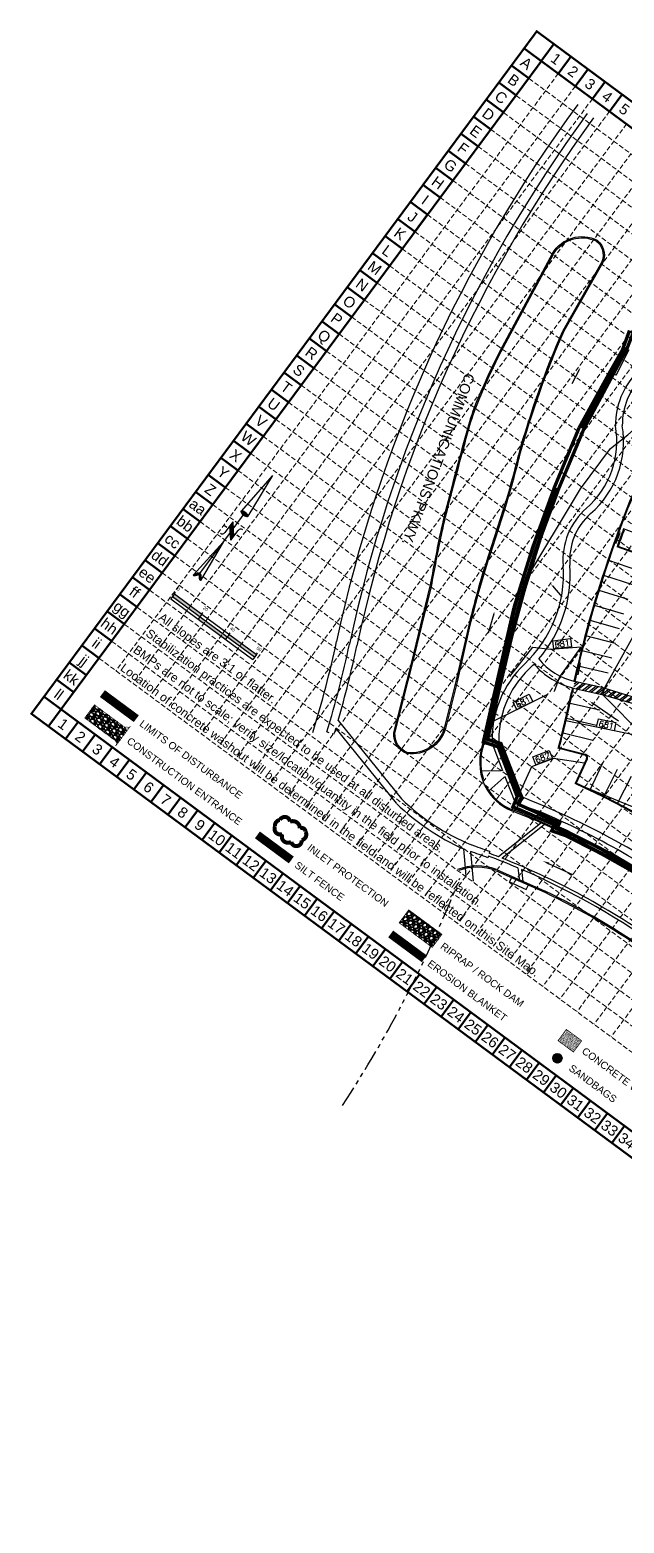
# Model space of a CAD drawing. Extents: x 4817 to 5759, y 4380 to 5259.
# Drawn here: x 4817 to 5166, y 4380 to 5259 of the extents above; entities that cross this region are included whole.
import ezdxf
from ezdxf.enums import TextEntityAlignment as Align

# ---------------------------------------------------------------- set-up
doc = ezdxf.new("R2010")
doc.units = 0
doc.header["$LTSCALE"] = 20
doc.header["$MEASUREMENT"] = 0
for name, pattern in [('ACAD_ISO02W100', [15, 12, -3]), ('DASHED', [0.75, 0.5, -0.25]), ('HIDDEN', [0.375, 0.25, -0.125]), ('HIDDENS', [0.17, 0.12, -0.05]), ('PHANTOM2', [1.25, 0.625, -0.125, 0.125, -0.125, 0.125, -0.125])]:
    doc.linetypes.add(name, pattern=pattern)
doc.layers.get('0').update_dxf_attribs({"linetype": 'CONTINUOUS'})
for name, color, linetype in [('A-CURB', 3, 'CONTINUOUS'), ('A-GUT', 7, 'CONTINUOUS'), ('A-SIDEWALK-ROW', 3, 'CONTINUOUS'), ('A-STRIP-HC', 7, 'CONTINUOUS'), ('A-STRIP-P', 7, 'HIDDEN'), ('BASE', 7, 'CONTINUOUS'), ('BASE-CTX4', 7, 'CONTINUOUS'), ('BASE-SWK', 8, 'CONTINUOUS'), ('BOUND_ADJ', 2, 'PHANTOM2'), ('EX_INLET', 7, 'CONTINUOUS'), ('EX_STM_SEW', 8, 'HIDDEN'), ('GRID', 254, 'HIDDEN'), ('LEGEND', 7, 'CONTINUOUS'), ('LIMITS OF DISTURBANCE', 1, 'HIDDEN'), ('NARROW', 7, 'CONTINUOUS'), ('P_CONTOUR_FOOT', 40, 'CONTINUOUS'), ('PCONTOUR', 40, 'CONTINUOUS'), ('SILT FENCE', 200, 'CONTINUOUS'), ('TEXT', 2, 'CONTINUOUS'), ('X-GUTTER', 8, 'HIDDENS')]:
    doc.layers.add(name, color=color, linetype=linetype)
doc.styles.add("L200'", font='ARIAL.TTF', dxfattribs={"height": 0.001969})
doc.styles.add('ROMAND', font='romand.shx', dxfattribs={"height": 2.25})
doc.styles.get("Standard").update_dxf_attribs({"font": 'ARIAL.TTF'})
pattern_1 = [(38.49833, (53.077, 4452.9596), (-1.8674756, 2.3478788), []), (38.49833, (54.482, 4452.7994), (-1.8674756, 2.3478788), [])]

# ---------------------------------------------------------------- blocks, each defined once
blk = doc.blocks.new('North Arrow')
at = {"layer": 'NARROW'}
for p, q in [((0, 0), (22.36, 2)), ((0, 0), (22.33, -2.02)), ((28.77, -2.09), (34.02, 2.32)), ((36.18, 2.33), (30.46, 2.33)), ((36.16, 2.32), (31.04, -2.09)), ((32.43, 3.06), (32.43, 4.63)), ((39.1, 0.01), (59.96, 2.11)), ((31.2, -0.05), (21.66, -0.05)), ((21.66, -0.05), (21.66, -0.05)), ((28.77, -2.09), (34.95, -2.09)), ((32.43, -4.26), (32.43, -2.8)), ((57.45, -0.05), (33.41, -0.05)), ((59.83, -2.14), (39.04, -0.01)), ((57.69, -0.03), (57.77, -0.01)), ((57.77, -0.05), (57.69, -0.03))]:
    blk.add_line(p, q, dxfattribs=at)
blk.add_lwpolyline([(22.36, -2.03), (22.59, -1.93, 0.091577), (22.87, -1.44, 0.048306), (23.03, -0.75), (23.07, -0.01), (23.01, 0.82, 0.048306), (22.87, 1.42, 0.091577), (22.59, 1.91), (22.36, 2.01), (22.14, 1.91, 0.091577), (21.86, 1.42, 0.048306), (21.72, 0.82), (21.66, -0.01), (21.72, -0.83, 0.048306), (21.86, -1.44, 0.091577), (22.14, -1.93)], format="xyb", close=True, dxfattribs=at)
for points in [[(57.46, -0.03), (57.44, 0.08, -0.066818), (57.67, 0.47, -0.03073), (58.01, 0.84), (58.52, 1.29), (59.07, 1.7, -0.03073), (59.5, 1.95, -0.066818), (59.93, 2.1), (60.04, 2.06)], [(60.04, 2.06), (60.05, 1.95, -0.066818), (59.82, 1.56, -0.03073), (59.43, 1.14), (58.97, 0.74), (58.42, 0.33, -0.03073), (57.99, 0.08, -0.036692), (57.76, -0.02)], [(57.46, -0.04), (57.44, -0.15, 0.066818), (57.67, -0.54, 0.03073), (58.01, -0.9), (58.52, -1.36), (59.07, -1.77, 0.03073), (59.5, -2.02, 0.066818), (59.93, -2.17), (60.04, -2.13)], [(60.04, -2.13), (60.05, -2.01, 0.066818), (59.82, -1.63, 0.03073), (59.43, -1.2), (58.97, -0.8), (58.42, -0.4, 0.03073), (57.99, -0.15, 0.036692), (57.76, -0.05)]]:
    blk.add_lwpolyline(points, format="xyb", dxfattribs=at)
for centre, start, end in [((30.46, 3.86), 178.8769, 270), ((34.95, -3.62), 358.8769, 90)]:
    blk.add_arc(centre, 1.53, start, end, dxfattribs=at)
for points in [[(23.03, -0.76), (21.67, -0.05), (23.07, -0.05), (21.72, 0.82)], [(23.07, -0.05), (21.72, 0.82), (23.02, 0.75), (21.85, 1.42)], [(23.02, 0.75), (21.85, 1.42), (22.87, 1.44), (22.14, 1.91)], [(22.87, 1.44), (22.14, 1.91), (22.59, 1.91), (22.36, 2)], [(31.05, -2.09), (36.15, 2.36), (28.75, -2.06), (34.01, 2.36)], [(57.44, 0.08), (57.7, -0.01), (57.5, 0.21), (57.77, -0.01)], [(57.45, -0.04), (57.69, -0.02), (57.44, 0.08), (57.7, -0.01)], [(57.5, 0.21), (57.77, -0.01), (57.6, 0.39), (57.94, 0.06)], [(57.6, 0.39), (57.94, 0.06), (57.68, 0.5), (58.07, 0.13)], [(57.68, 0.5), (58.07, 0.13), (57.84, 0.66), (58.29, 0.26)], [(57.84, 0.66), (58.29, 0.26), (58.03, 0.86), (58.52, 0.41)], [(58.03, 0.86), (58.52, 0.41), (58.26, 1.07), (58.73, 0.57)], [(58.26, 1.07), (58.73, 0.57), (58.52, 1.3), (59.05, 0.81)], [(58.52, 1.3), (59.05, 0.81), (58.7, 1.42), (59.26, 0.99)], [(59.26, 1), (58.69, 1.42), (59.45, 1.15), (59, 1.65)], [(59.45, 1.15), (59, 1.65), (59.62, 1.34), (59.28, 1.82)], [(59.62, 1.34), (59.28, 1.82), (59.81, 1.55), (59.49, 1.95)], [(59.81, 1.55), (59.49, 1.95), (59.93, 1.73), (59.69, 2.04)], [(59.93, 1.73), (59.69, 2.04), (60.05, 1.94), (59.93, 2.1)], [(60.05, 1.94), (59.93, 2.1), (60.04, 2.06)], [(22.87, -1.44), (21.72, -0.87), (23.03, -0.76), (21.67, -0.05)], [(22.58, -1.93), (21.86, -1.45), (22.87, -1.44), (21.72, -0.87)], [(22.36, -2.01), (22.14, -1.93), (22.58, -1.93), (21.86, -1.45)], [(57.44, -0.14), (57.69, -0.02), (57.45, -0.04), (57.69, -0.02)], [(57.46, -0.19), (57.7, -0.03), (57.44, -0.14), (57.69, -0.02)], [(57.53, -0.33), (57.76, -0.05), (57.46, -0.19), (57.7, -0.03)], [(57.63, -0.48), (57.9, -0.1), (57.53, -0.33), (57.76, -0.05)], [(57.78, -0.66), (58.09, -0.2), (57.63, -0.48), (57.9, -0.1)], [(57.97, -0.87), (58.34, -0.35), (57.78, -0.66), (58.09, -0.2)], [(58.24, -1.11), (58.61, -0.54), (57.97, -0.87), (58.34, -0.35)], [(58.61, -1.43), (58.93, -0.77), (58.24, -1.11), (58.61, -0.54)], [(58.91, -1.64), (59.2, -1), (58.61, -1.43), (58.93, -0.77)], [(59.12, -1.79), (59.57, -1.36), (58.92, -1.65), (59.2, -1.01)], [(59.35, -1.93), (59.81, -1.62), (59.12, -1.79), (59.57, -1.36)], [(59.54, -1.32), (59.41, -1.18), (59.21, -1.01)], [(59.58, -2.05), (59.93, -1.79), (59.35, -1.93), (59.81, -1.62)], [(59.78, -2.13), (60.05, -2.01), (59.58, -2.05), (59.93, -1.79)], [(59.92, -2.17), (60.04, -2.13), (59.78, -2.13), (60.05, -2.01)]]:
    blk.add_solid(points, dxfattribs=at)

msp = doc.modelspace()

# ---------------------------------------------------------------- hatches: boundary and pattern name
h = msp.add_hatch(color=7)
h.paths.add_polyline_path([(4916.68, 4913.83), (4917.75, 4915.28), (4901.68, 4927.17), (4900.61, 4925.73)])
h.paths.add_polyline_path([(4916.68, 4913.83), (4915.61, 4912.38), (4931.69, 4900.48), (4932.76, 4901.93)])
h.paths.add_polyline_path([(4933.83, 4903.38), (4932.76, 4901.93), (4948.83, 4890.04), (4949.91, 4891.48)])
at = {"layer": 'A-STRIP-HC', "linetype": 'Continuous'}
h = msp.add_hatch(dxfattribs=at)
h.set_pattern_fill('ANSI32', color=256, scale=8, angle=-6.50167, style=0)
h.set_pattern_definition(pattern_1)
h.paths.add_polyline_path([(5137.3, 4875.65, 0.001503), (5136.42, 4871.64), (5154.01, 4867.83, -0.001503), (5154.87, 4871.74)])
at = {"layer": 'A-STRIP-HC'}
h = msp.add_hatch(dxfattribs=at)
h.set_pattern_fill('ANSI32', color=256, scale=8, angle=-6.50167, style=0)
h.set_pattern_definition(pattern_1)
h.paths.add_polyline_path([(5154.87, 4871.74), (5177.88, 4864.62), (5177.12, 4861.08), (5154.01, 4867.83)])
at = {"layer": 'BASE'}
h = msp.add_hatch(dxfattribs=at)
h.set_pattern_fill('AR-SAND', color=30, scale=0.32968, angle=-36.50167, style=0)
h.set_pattern_definition([(0.99833, (5336.9454, 4478.24467), (0.3611734, 0.5229807), [0, -0.5011135, 0, -0.5604559, 0, -0.5357299]), (330.99833, (5336.9454, 4478.2447), (1.022456, 0.4008275), [0, -0.2703376, 0, -0.45166155, 0, -0.173082]), (290.99833, (5336.61943, 4478.4859), (0.8263879, -0.6092111), [0, -0.16484, 0, -0.5934239, 0, -0.7747479]), (280.99833, (5336.6194, 4478.4859), (0.968773, -0.3569354), [0, -0.08242, 0, -0.3890224, 0, -0.44506795])])
h.paths.add_polyline_path([(5136.47, 4657.35), (5141.38, 4663.98), (5132.3, 4670.69), (5127.4, 4664.07)])
at = {"layer": 'GRID', "linetype": 'Continuous'}
h = msp.add_hatch(dxfattribs=at)
h.set_pattern_fill('ANSI31', color=3, style=0)
h.set_pattern_definition([(8.4983333, (0, 0), (-0.0184725802, 0.1236275203), [])])
edge = h.paths.add_edge_path()
edge.add_arc((5127.07, 4653.72), 2.7, 0, 360)
at = {"layer": 'LEGEND'}
h = msp.add_hatch(dxfattribs=at)
h.set_pattern_fill('GRAVEL', color=4, scale=3.850724, angle=-80.43592, style=0)
h.set_pattern_definition([(147.576878, (-863.3114, 6183.4022), (-39.293205164, 24.619396119), [0.518061, -51.2881292]), (104.5337782, (-863.74871, 6183.67996), (11.4747659884, -44.926613055), [0.889009, -88.0118544]), (52.074478, (-863.9718, 6184.54052), (-35.371243562, -45.009771296), [0.6268516, -62.058388]), (186.837778, (-865.17063, 6185.86148), (76.583803972, 8.9988117764), [0.8095685, -80.1472632]), (212.397778, (-865.97444, 6185.7651), (42.367384189, 26.6636347544), [0.793846, -78.5908584]), (276.837778, (-866.64473, 6185.33976), (-8.9988117764, 76.583803972), [0.8095685, -80.1472632]), (317.2582782, (-866.54834, 6184.53595), (-46.2893689312, 42.965639275), [1.070613, -105.9905911]), (351.8193782, (-865.76206, 6183.80933), (88.0169975545, -12.5048488075), [1.0107688, -100.0661447]), (40.993678, (-864.76158, 6183.6655), (44.245180802, 38.6950282), [0.8123102, -80.418797]), (94.800478, (-864.14846, 6184.19836), (3.240630689, -42.409001073), [0.9273775, -45.441479]), (141.9614782, (-864.22607, 6185.12248), (-49.446775743, 38.5286381076), [1.1993002, -118.730811]), (58.378178, (-864.5752, 6182.09586), (18.30459072, 30.41921044), [0.4093358, -40.5244166]), (91.033278, (-864.36058, 6182.44442), (0.722966194, -50.643201838), [0.7787588, -77.097309]), (144.56408, (-864.3746, 6183.223), (-3.7972015, -0.6398), [0.5445732, -4.9011704]), (122.762678, (-863.96375, 6183.56563), (10.793404602, -17.706399846), [0.2932634, -29.032975]), (211.365478, (-864.12245, 6183.81224), (10.75180209, 5.716599625), [0.4147345, -20.3220485]), (310.527878, (-864.4766, 6183.5964), (9.51380823, -10.11199206), [0.6736033, -21.7797824]), (81.129178, (-864.0389, 6183.0844), (-2.51759426, -8.23420102), [0.487082, -11.6899773]), (295.953578, (-864.49353, 6186.01462), (17.789572931, -36.052616282), [0.6823483, -67.5526508]), (349.910278, (-864.1949, 6185.40108), (-44.328407477, 8.15098349), [0.5724525, -56.6726733]), (212.762678, (-863.2794, 6183.21234), (17.706399846, 10.793404602), [0.586523, -28.7397154]), (263.174578, (-863.77264, 6182.89493), (4.993573373, 39.8914059764), [0.6823483, -67.5526508]), (259.008078, (-866.8478, 6185.61794), (4.395384988, 20.265605508), [0.6580117, -32.2425879]), (214.339178, (-866.97326, 6184.972), (38.570221864, 26.02377213), [0.551339, -54.5826352]), (346.365478, (-867.0702, 6182.53456), (20.26560089, -4.395406575), [0.586523, -28.7397154]), (296.918078, (-866.50023, 6182.3963), (-23.506179412, 46.804415451), [0.6455007, -63.9043942]), (349.008078, (-867.38372, 6184.3952), (-20.265605508, 4.395384988), [0.3290058, -32.5715937]), (20.873978, (-867.1086, 6182.7624), (14.54900565, 6.35639112), [0.1963484, -19.4385654]), (85.527878, (-866.92515, 6182.8324), (-1.87779304, -12.0314015), [0.793846, -15.0830926]), (105.573078, (-866.86325, 6183.62379), (10.195195899, -37.332202435), [0.7356808, -72.8322934]), (223.254178, (-864.8183, 6183.5388), (6.95459819, 5.07680474), [0.555359, -13.328622]), (272.7212782, (-865.2228, 6183.15824), (3.2821659007, -65.8320071102), [0.9695891, -95.98916]), (340.509478, (-865.17677, 6182.18975), (-29.139602773, 10.71020211), [0.396455, -39.2491724]), (9.56408, (-864.803, 6182.0575), (3.1574004, 4.437), [0.2310434, -3.6196804]), (39.820478, (-866.76213, 6183.71893), (-24.021215195, -19.667382128), [0.534958, -52.9610068]), (327.576878, (-866.35125, 6184.0615), (39.293205164, -24.619396119), [1.036122, -50.7700682]), (279.56408, (-865.4766, 6183.506), (4.437, -3.1574004), [1.0011882, -2.8495356]), (244.868878, (-865.3103, 6182.5187), (20.18243994, 42.45058535), [0.6088533, -60.2764347]), (173.618678, (-865.56887, 6181.9675), (-15.82860136, 1.23800043), [0.560673, -27.4730198]), (127.2100782, (-866.12607, 6182.0298), (-50.128226294, 65.7487860564), [0.9128718, -90.374462]), (94.9901782, (-866.67812, 6182.75683), (-4.520217704, 50.0034022466), [0.9657577, -95.6099062])])
edge = h.paths.add_edge_path()
edge.add_line((4867.11, 4837.63), (4875.7, 4849.24))
edge.add_arc((4873.76, 4850.67), 2.41, -126.46261, -36.50167, ccw=False)
edge.add_line((4872.33, 4848.73), (4854.6, 4861.85))
edge.add_line((4854.6, 4861.85), (4848.87, 4854.11))
edge.add_line((4848.87, 4854.11), (4866.6, 4841))
edge.add_arc((4865.17, 4839.06), 2.41, -36.50167, 53.53739, ccw=False)
at = {"layer": 'LEGEND', "linetype": 'ACAD_ISO02W100'}
h = msp.add_hatch(dxfattribs=at)
h.set_pattern_fill('GRAVEL', color=240, scale=3.809025, angle=-36.50167, style=0)
h.set_pattern_definition([(191.51113, (4701.65946, 4740.06626), (-44.88681278, -9.4303414), [0.51245, -50.73274]), (148.468033, (4701.15731, 4739.964), (39.007907105, -24.12759121), [0.879382, -87.05879]), (96.00873, (4700.40777, 4740.42389), (5.69477839, -56.33813952), [0.620064, -61.38637]), (230.772033, (4698.6472, 4740.54208), (48.37751208, 58.97112541), [0.800802, -79.279363]), (256.332033, (4698.14077, 4739.92175), (11.88014387, 48.07107077), [0.78525, -77.739812]), (320.772033, (4697.95522, 4739.15874), (-58.97112541, 48.37751208), [0.800802, -79.279363]), (1.192533, (4698.57555, 4738.6523), (-62.46182469, -1.163212574), [1.05902, -104.842838]), (35.753633, (4699.63434, 4738.67435), (71.28018571, 51.50006591), [0.999823, -98.982546]), (84.927933, (4700.44573, 4739.25854), (4.96039489, 57.93025953), [0.803514, -79.547956]), (138.73473, (4700.51677, 4740.0589), (31.41453283, -27.98544444), [0.917335, -44.9494]), (185.895733, (4699.82724, 4740.66394), (-61.665767466, -6.4908466), [1.186313, -117.445096]), (102.31243, (4701.65577, 4738.26834), (-7.8382263, 34.2315558), [0.404903, -40.085585]), (134.967533, (4701.56943, 4738.66393), (35.27239358, -35.57890139), [0.770326, -76.262436]), (188.4983, (4701.025, 4739.209), (-2.265785, -3.061846), [0.538676, -4.848097]), (166.69693, (4701.0826, 4739.73497), (19.8407949, -5.20522505), [0.290088, -28.718582]), (255.29973, (4700.8003, 4739.8017), (3.7355077, 11.4513195), [0.410243, -20.101985]), (354.46213, (4700.6962, 4739.4049), (13.7171023, -0.6736498), [0.66631, -21.543933]), (125.06343, (4701.3594, 4739.3406), (3.857911, -7.593409), [0.481807, -11.56339]), (339.88783, (4699.02443, 4741.11587), (37.41579172, -13.47233171), [0.67496, -66.821135]), (33.84453, (4699.65823, 4740.88378), (-37.17099342, -24.61717626), [0.566253, -56.058975]), (256.69693, (4701.81255, 4739.95297), (5.20522505, 19.8407949), [0.58017, -28.428498]), (307.10883, (4701.67905, 4739.38836), (-23.82112116, 31.84335689), [0.67496, -66.821135]), (302.94233, (4697.61964, 4739.21753), (-10.7776717, 17.4526015), [0.650886, -31.89344]), (258.27343, (4697.9736, 4738.6713), (9.61443006, 45.00920712), [0.54537, -53.99157]), (30.29973, (4699.5774, 4736.86846), (17.45261305, 10.77765316), [0.58017, -28.428498]), (340.85233, (4700.0783, 4737.16118), (-48.86711407, 17.20783264), [0.63851, -63.212385]), (32.94233, (4698.0771, 4737.9787), (-17.4526015, -10.7776717), [0.325443, -32.21888]), (64.80823, (4699.3937, 4737.0044), (6.0012997, 14.5131608), [0.194222, -19.22807]), (129.46213, (4699.4763, 4737.1802), (6.919757, -9.859192), [0.78525, -14.91976]), (149.507333, (4698.97726, 4737.78641), (32.88423133, -19.59599587), [0.727714, -72.043606]), (267.18843, (4700.4923, 4739.1293), (1.4697178, 8.3894755), [0.549345, -13.18429]), (316.655533, (4700.46533, 4738.58065), (47.519776576, -44.64203983), [0.95909, -94.94971]), (24.44373, (4701.1628, 4737.92235), (-28.10786836, -12.3697802), [0.392162, -38.82415]), (53.4983, (4701.52, 4738.0846), (-0.79606, 5.32763), [0.22854, -3.580484]), (83.75473, (4698.984, 4737.92358), (-3.61312886, -30.49604646), [0.529165, -52.3875]), (11.51113, (4699.04156, 4738.4496), (44.88681278, 9.4303414), [1.024902, -50.220288]), (323.4983, (4700.046, 4738.654), (5.32763, 0.79606), [0.990347, -2.81868]), (288.80313, (4700.84193, 4738.06503), (-14.7579251, 44.09076747), [0.60226, -59.623712]), (217.55293, (4701.03605, 4737.4949), (-12.12498065, -9.9815966), [0.5546, -27.17552]), (171.144333, (4700.59637, 4737.15689), (-80.8328984, 12.43141188), [0.902987, -89.395813]), (138.924433, (4699.70414, 4737.2959), (-37.53821418, 32.51702143), [0.9553, -94.574564])])
h.paths.add_polyline_path([(5033.95, 4733.48), (5053.41, 4719.03), (5059.07, 4726.68), (5039.56, 4741.07)])

# ---------------------------------------------------------------- linework, layer by layer
at = {"color": 7}
for p, q in [((4901.68, 4927.17), (4899.53, 4924.28)), ((4900.61, 4925.73), (4948.83, 4890.04)), ((4901.68, 4927.17), (4902.39, 4928.14)), ((4901.68, 4927.17), (4917.75, 4915.28)), ((4899.53, 4924.28), (4915.61, 4912.38)), ((4917.75, 4915.28), (4915.61, 4912.38)), ((4915.61, 4912.38), (4947.76, 4888.59)), ((4917.75, 4915.28), (4918.47, 4916.24)), ((4917.75, 4915.28), (4949.91, 4891.48)), ((4933.83, 4903.38), (4931.69, 4900.48)), ((4933.83, 4903.38), (4934.54, 4904.35)), ((4949.91, 4891.48), (4947.76, 4888.59)), ((4949.91, 4891.48), (4950.62, 4892.45))]:
    msp.add_line(p, q, dxfattribs=at)
at = {"layer": 'A-CURB', "color": 7}
for p, q in [((5175.53, 4950.67), (5162.8, 4955.19)), ((5143.17, 4832.19), (5127.57, 4836.24)), ((5144.16, 4830.11), (5137.48, 4815.44))]:
    msp.add_line(p, q, dxfattribs=at)
for centre, radius, start, end in [((5804.09, 4727.12), 683.64, 148.62153, 160.34812), ((5804.09, 4727.12), 680.64, 159.55937, 160.42275), ((5804.09, 4727.12), 683.64, 160.34812, 167.44123), ((4379.53, 5030.91), 772.96, 345.41284, 347.96153), ((5804.09, 4727.12), 683.64, 167.77665, 167.96251), ((5142.8, 4830.74), 1.5, 335.51709, 75.4499), ((4931.97, 4362.93), 497, 53.80057, 65.57473)]:
    msp.add_arc(centre, radius, start, end, dxfattribs=at)
at = {"layer": 'A-GUT'}
for p, q in [((5179.13, 4960.57), (5166.02, 4965.47)), ((5175.36, 4950.2), (5162.16, 4954.88)), ((5143.3, 4832.67), (5128.18, 4836.6)), ((5144.62, 4829.91), (5138.14, 4815.69))]:
    msp.add_line(p, q, dxfattribs=at)
for centre, radius, start, end in [((5804.09, 4727.12), 683.14, 148.66344, 160.34812), ((5804.09, 4727.12), 681.14, 159.51728, 160.46484), ((5804.09, 4727.12), 683.14, 160.34812, 167.44231), ((4379.53, 5030.91), 773.46, 345.4499, 347.96153), ((5804.09, 4727.12), 683.14, 167.78687, 167.96251), ((5142.8, 4830.74), 2, 335.51709, 75.4499), ((4931.97, 4362.93), 497.5, 53.80057, 65.51709)]:
    msp.add_arc(centre, radius, start, end, dxfattribs=at)
at = {"layer": 'A-SIDEWALK-ROW', "color": 7}
msp.add_line((5103.24, 4803.66), (5116.08, 4799.17), dxfattribs=at)
for centre, radius, start, end in [((5206.45, 5026.46), 45.22, 136.07748, 180.27402), ((5206.45, 5026.46), 41.22, 136.22868, 180.27402), ((5109.72, 5017.01), 52.28, 310.95025, 10.19733), ((5109.72, 5017.01), 56.28, 310.95025, 9.46523), ((5170.65, 4947.24), 40.35, 130.85341, 184.91511), ((5170.65, 4947.24), 36.35, 131.40035, 184.91511), ((5058.39, 4938.75), 72.23, 312.93824, 4.04335), ((5058.39, 4938.75), 76.23, 319.1347, 4.04335), ((5150.31, 4841.3), 61.73, 133.78376, 182.06413), ((5150.31, 4841.3), 57.73, 133.78376, 182.95489), ((5058.39, 4938.75), 76.23, 312.93824, 316.10301), ((5146.76, 4914.57), 44.05, 220.60768, 256.47389), ((5146.76, 4914.57), 40.05, 219.90339, 256.29928), ((4931.96, 4362.93), 477.5, 53.80194, 68.78443), ((4931.96, 4362.93), 473.5, 53.80194, 67.1171)]:
    msp.add_arc(centre, radius, start, end, dxfattribs=at)
at = {"layer": 'A-STRIP-HC'}
for p, q in [((5154.01, 4867.83), (5177.11, 4861.08)), ((5154.87, 4871.74), (5177.89, 4864.66))]:
    msp.add_line(p, q, dxfattribs=at)
at = {"layer": 'A-STRIP-P', "linetype": 'Continuous'}
for p, q in [((5174.29, 4941.03), (5157.25, 4946.82)), ((5171.45, 4932.49), (5154.33, 4938.05)), ((5168.73, 4923.91), (5151.54, 4929.24)), ((5166.13, 4915.3), (5148.86, 4920.39)), ((5163.64, 4906.65), (5146.31, 4911.51)), ((5161.27, 4897.97), (5143.87, 4902.59)), ((5159.02, 4889.25), (5141.56, 4893.64)), ((5156.88, 4880.51), (5139.37, 4884.66)), ((5154.87, 4871.74), (5137.3, 4875.65)), ((5136.42, 4871.64), (5154.01, 4867.83)), ((5134.5, 4862.84), (5152.07, 4858.93)), ((5132.5, 4854.07), (5150.02, 4849.95)), ((5130.39, 4845.32), (5147.86, 4841)), ((5146.3, 4811.89), (5154.05, 4828.13)), ((5154.39, 4807.94), (5162.43, 4824.04)), ((5162.4, 4803.84), (5170.74, 4819.79))]:
    msp.add_line(p, q, dxfattribs=at)
at = {"layer": 'BASE', "const_width": 1.25}
for points in [[(4817.48, 4856.63), (5460.55, 4380.75), (5757.97, 4782.67), (5114.9, 5258.55)], [(4834.94, 4859.25), (5457.95, 4398.19), (5740.51, 4780.05), (5117.63, 5241)]]:
    msp.add_lwpolyline(points, close=True, dxfattribs=at)
for points in [[(5117.51, 5241.06), (5124.95, 5251.11)], [(5117.51, 5241.06), (5107.47, 5248.5)], [(5127.56, 5233.63), (5135, 5243.68)], [(5110.08, 5231.02), (5100.03, 5238.45)], [(5137.61, 5226.19), (5145.05, 5236.24)], [(5102.64, 5220.97), (5092.59, 5228.4)], [(5147.66, 5218.76), (5155.09, 5228.81)], [(5095.21, 5210.92), (5085.16, 5218.36)], [(5157.71, 5211.32), (5165.14, 5221.37)], [(5087.77, 5200.87), (5077.72, 5208.31)], [(5080.34, 5190.82), (5070.29, 5198.26)], [(5072.9, 5180.78), (5062.85, 5188.21)], [(5065.46, 5170.73), (5055.42, 5178.16)], [(5058.03, 5160.68), (5047.98, 5168.12)], [(5050.59, 5150.63), (5040.55, 5158.07)], [(5043.16, 5140.58), (5033.11, 5148.02)], [(5043.16, 5140.58), (5050.59, 5150.63)], [(5035.72, 5130.54), (5025.67, 5137.97)], [(5028.29, 5120.49), (5018.24, 5127.92)], [(5020.85, 5110.44), (5010.8, 5117.88)], [(5013.42, 5100.39), (5003.37, 5107.83)], [(5005.98, 5090.34), (4995.93, 5097.78)], [(4998.54, 5080.3), (4988.5, 5087.73)], [(4991.11, 5070.25), (4981.06, 5077.68)], [(4983.67, 5060.2), (4973.63, 5067.64)], [(4976.24, 5050.15), (4966.19, 5057.59)], [(4968.8, 5040.1), (4958.75, 5047.54)], [(4961.37, 5030.06), (4951.32, 5037.49)], [(4953.93, 5020.01), (4943.88, 5027.44)], [(4946.5, 5009.96), (4936.45, 5017.4)], [(4939.06, 4999.91), (4929.01, 5007.35)], [(4931.62, 4989.86), (4921.58, 4997.3)], [(4924.19, 4979.82), (4914.14, 4987.25)], [(4916.75, 4969.77), (4906.71, 4977.2)], [(4909.32, 4959.72), (4899.27, 4967.16)], [(4901.88, 4949.67), (4891.83, 4957.11)], [(4894.45, 4939.62), (4884.4, 4947.06)], [(4887.01, 4929.58), (4876.96, 4937.01)], [(4879.58, 4919.53), (4869.53, 4926.96)], [(4872.14, 4909.48), (4862.09, 4916.92)], [(4864.7, 4899.43), (4854.66, 4906.87)], [(4857.27, 4889.38), (4847.22, 4896.82)], [(4849.83, 4879.34), (4839.79, 4886.77)], [(4842.4, 4869.29), (4832.35, 4876.72)], [(4834.96, 4859.24), (4824.91, 4866.68)], [(4827.53, 4849.19), (4834.96, 4859.24)], [(4837.57, 4841.76), (4845.01, 4851.8)], [(4847.62, 4834.32), (4855.06, 4844.37)], [(4857.67, 4826.89), (4865.11, 4836.93)], [(4867.72, 4819.45), (4875.15, 4829.5)], [(4877.77, 4812.01), (4885.2, 4822.06)], [(4887.81, 4804.58), (4895.25, 4814.63)], [(4897.86, 4797.14), (4905.3, 4807.19)], [(4907.91, 4789.71), (4915.35, 4799.76)], [(4917.96, 4782.27), (4925.39, 4792.32)], [(4928.01, 4774.84), (4935.44, 4784.88)], [(4938.05, 4767.4), (4945.49, 4777.45)], [(4948.1, 4759.97), (4955.54, 4770.01)], [(4958.15, 4752.53), (4965.59, 4762.58)], [(4968.2, 4745.09), (4975.63, 4755.14)], [(4978.25, 4737.66), (4985.68, 4747.71)], [(4988.29, 4730.22), (4995.73, 4740.27)], [(4998.34, 4722.79), (5005.78, 4732.84)], [(5008.39, 4715.35), (5015.83, 4725.4)], [(5018.44, 4707.92), (5025.87, 4717.96)], [(5028.49, 4700.48), (5035.92, 4710.53)], [(5038.53, 4693.04), (5045.97, 4703.09)], [(5048.58, 4685.61), (5056.02, 4695.66)], [(5058.63, 4678.17), (5066.07, 4688.22)], [(5068.68, 4670.74), (5076.11, 4680.79)], [(5078.73, 4663.3), (5086.16, 4673.35)], [(5088.77, 4655.87), (5096.21, 4665.92)], [(5098.82, 4648.43), (5106.26, 4658.48)], [(5108.87, 4641), (5116.31, 4651.04)], [(5118.92, 4633.56), (5126.35, 4643.61)], [(5128.97, 4626.12), (5136.4, 4636.17)], [(5139.01, 4618.69), (5146.45, 4628.74)], [(5149.06, 4611.25), (5156.5, 4621.3)], [(5159.11, 4603.82), (5166.55, 4613.87)]]:
    msp.add_lwpolyline(points, dxfattribs=at)
at = {"layer": 'BASE', "color": 30, "const_width": 0.412}
msp.add_lwpolyline([(5127.4, 4664.07), (5136.47, 4657.35), (5141.38, 4663.98), (5132.3, 4670.69)], close=True, dxfattribs=at)
at = {"layer": 'BASE-SWK'}
for p, q in [((5089.61, 4839.5), (5088.62, 4839.08)), ((5093.05, 4838.17), (5089.61, 4839.5)), ((5103.24, 4803.66), (5102.54, 4803.6)), ((5103.24, 4803.66), (5105.06, 4807.29))]:
    msp.add_line(p, q, dxfattribs=at)
at = {"layer": 'BASE-SWK', "color": 7}
for p, q in [((5088.62, 4839.08), (5094.8, 4823.19)), ((5105.06, 4807.29), (5093.05, 4838.17)), ((5093.96, 4822.94), (5082.64, 4822.81)), ((5094.8, 4823.19), (5093.96, 4822.94)), ((5095.51, 4819.08), (5086.73, 4811.14)), ((5096.29, 4819.47), (5095.51, 4819.08)), ((5102.54, 4803.6), (5096.29, 4819.47))]:
    msp.add_line(p, q, dxfattribs=at)
at = {"layer": 'BOUND_ADJ', "color": 7, "linetype": 'Continuous'}
for centre, radius, start, end in [((5804.09, 4727.12), 825.14, 143.70954, 167.96251), ((4379.53, 5030.91), 631.46, 342.93317, 347.96153)]:
    msp.add_arc(centre, radius, start, end, dxfattribs=at)
at = {"layer": 'BOUND_ADJ'}
msp.add_arc((4379.53, 5030.91), 741.46, 326.88498, 338.54687, dxfattribs=at)
at = {"layer": 'EX_INLET'}
for q in [(5169.36, 5071.06), (5159.05, 5057.43)]:
    msp.add_line((5161.61, 5056.06), q, dxfattribs=at)
at = {"layer": 'EX_INLET', "color": 5}
for p, q in [((5114, 4794.59), (5115.31, 4797.16)), ((5126.93, 4791.86), (5115.31, 4797.16)), ((5125.7, 4789.21), (5126.93, 4791.86))]:
    msp.add_line(p, q, dxfattribs=at)
msp.add_lwpolyline([(5099.98, 4760.23), (5098.89, 4757.54), (5108.75, 4753.12), (5109.97, 4755.8), (5099.98, 4760.23)], dxfattribs=at)
at = {"layer": 'EX_STM_SEW', "color": 5, "linetype": 'Continuous'}
for p, q in [((4996.68, 4847.93), (5032.12, 4804.03)), ((4998.05, 4852.6), (5035.23, 4806.54)), ((4991.4, 4845.99), (4992.6, 4845.63)), ((4994.51, 4845.05), (4995.71, 4844.69)), ((5118.06, 4792.81), (5092.42, 4772.36)), ((5119.31, 4791.25), (5094.57, 4771.51)), ((5071.7, 4777.02), (5073.1, 4761.18)), ((5075.84, 4775.56), (5077.4, 4757.93)), ((5086.42, 4772.79), (5086.11, 4771.84)), ((5087.28, 4775.4), (5086.97, 4774.45)), ((5103.79, 4765.93), (5104.76, 4758.06)), ((5105.93, 4764.89), (5106.8, 4757.88))]:
    msp.add_line(p, q, dxfattribs=at)
for centre, radius, start, end in [((5804.09, 4727.12), 817.39, 143.78181, 167.96251), ((5804.09, 4727.12), 812.89, 143.76785, 167.96251), ((4379.53, 5030.91), 639.21, 343.18459, 347.96153), ((4379.53, 5030.91), 643.71, 343.91869, 347.96153), ((4379.53, 5030.91), 643.71, 343.18459, 343.48518), ((5127.67, 4901.69), 136.66, 225.82519, 245.82012), ((5127.67, 4901.69), 132.66, 225.82519, 247.27111), ((4931.97, 4362.92), 440.75, 69.36761, 70.86871), ((4931.97, 4362.92), 437, 69.34545, 70.778), ((4931.97, 4362.92), 438, 66.90114, 69.35139), ((4931.97, 4362.92), 439.75, 68.60037, 69.36174), ((4931.97, 4362.92), 439.75, 53.80331, 68.29988), ((4931.97, 4362.92), 438, 53.80331, 66.5981)]:
    msp.add_arc(centre, radius, start, end, dxfattribs=at)
at = {"layer": 'GRID', "color": 252, "linetype": 'HIDDEN', "lineweight": 0, "ltscale": 0.55}
for p, q in [((5127.6, 5233.75), (4867.25, 4881.93)), ((5137.65, 5226.31), (4877.3, 4874.49)), ((5110.42, 5230.71), (5733.4, 4769.7)), ((5147.69, 5218.88), (4887.35, 4867.06)), ((5102.99, 5220.66), (5725.96, 4759.66)), ((5157.74, 5211.44), (4897.39, 4859.62)), ((5095.55, 5210.61), (5718.53, 4749.61)), ((5167.79, 5204.01), (4907.44, 4852.19)), ((5087.77, 5200.87), (5710.75, 4739.87)), ((5177.84, 5196.57), (4917.49, 4844.75)), ((5080.34, 5190.82), (5703.31, 4729.82)), ((5187.89, 5189.14), (4927.54, 4837.32)), ((5197.93, 5181.7), (4937.59, 4829.88)), ((5072.9, 5180.78), (5695.88, 4719.77)), ((5207.98, 5174.26), (4947.63, 4822.44)), ((5218.03, 5166.83), (4957.68, 4815.01)), ((5065.46, 5170.73), (5688.44, 4709.72)), ((5228.08, 5159.39), (4967.73, 4807.57)), ((5058.03, 5160.68), (5681.01, 4699.67)), ((5238.13, 5151.96), (4977.78, 4800.14)), ((5050.59, 5150.63), (5673.57, 4689.63)), ((5248.14, 5144.4), (4987.86, 4792.68)), ((5258.19, 5136.97), (4997.91, 4785.24)), ((5043.16, 5140.58), (5666.13, 4679.58)), ((5268.23, 5129.53), (5007.96, 4777.81)), ((5035.72, 5130.54), (5658.7, 4669.53)), ((5278.28, 5122.09), (5018, 4770.37)), ((5028.29, 5120.49), (5651.26, 4659.48)), ((5020.85, 5110.44), (5643.83, 4649.43)), ((5288.33, 5114.66), (5028.05, 4762.93)), ((5298.38, 5107.22), (5038.1, 4755.5)), ((5013.42, 5100.39), (5636.39, 4639.39)), ((5308.43, 5099.79), (5048.15, 4748.06)), ((5005.98, 5090.34), (5628.96, 4629.34)), ((5318.47, 5092.35), (5058.2, 4740.63)), ((5328.52, 5084.92), (5068.24, 4733.19)), ((4998.54, 5080.3), (5621.52, 4619.29)), ((5338.57, 5077.48), (5078.29, 4725.76)), ((4991.11, 5070.25), (5614.08, 4609.24)), ((5348.62, 5070.05), (5088.34, 4718.32)), ((4983.67, 5060.2), (5606.65, 4599.19)), ((5358.67, 5062.61), (5098.39, 4710.89)), ((4976.24, 5050.15), (5599.21, 4589.15)), ((5368.71, 5055.17), (5108.44, 4703.45)), ((4968.8, 5040.1), (5591.78, 4579.1)), ((5378.76, 5047.74), (5118.48, 4696.01)), ((5388.81, 5040.3), (5128.53, 4688.58)), ((5398.86, 5032.87), (5138.58, 4681.14)), ((4961.37, 5030.06), (5584.34, 4569.05)), ((5408.91, 5025.43), (5148.63, 4673.71)), ((4953.93, 5020.01), (5576.91, 4559)), ((5418.95, 5018), (5158.68, 4666.27)), ((4946.5, 5009.96), (5569.47, 4548.95)), ((4939.06, 4999.91), (5562.04, 4538.91)), ((4931.62, 4989.86), (5554.6, 4528.86)), ((4924.19, 4979.82), (5547.16, 4518.81)), ((4916.75, 4969.77), (5539.73, 4508.76)), ((4909.32, 4959.72), (5532.29, 4498.71)), ((4901.88, 4949.67), (5524.86, 4488.67)), ((4894.45, 4939.62), (5517.42, 4478.62)), ((4887.2, 4929.36), (5510.18, 4468.36)), ((4879.77, 4919.32), (5502.74, 4458.31)), ((4872.33, 4909.27), (5495.31, 4448.26)), ((4864.9, 4899.22), (5487.87, 4438.22)), ((4857.46, 4889.17), (5480.44, 4428.17))]:
    msp.add_line(p, q, dxfattribs=at)
at = {"layer": 'GRID', "color": 3, "linetype": 'Continuous'}
msp.add_circle((5127.07, 4653.72), 2.7, dxfattribs=at)
at = {"layer": 'LEGEND', "color": 1, "linetype": 'HIDDEN', "ltscale": 1.25, "const_width": 4.95}
msp.add_lwpolyline([(4859.27, 4868.48), (4879.24, 4853.7)], dxfattribs=at)
at = {"layer": 'LEGEND', "color": 4, "const_width": 0.385}
msp.add_lwpolyline([(4867.11, 4837.63), (4875.7, 4849.24, -0.414014), (4872.33, 4848.73), (4854.6, 4861.85), (4848.87, 4854.11), (4866.6, 4841, -0.414413)], format="xyb", close=True, dxfattribs=at)
at = {"layer": 'LEGEND', "color": 170, "ltscale": 100, "const_width": 2.37}
msp.add_lwpolyline([(4969.66, 4793.01, 0.520567), (4969.66, 4793.01, 0.765195), (4963.74, 4794.03, 0.417879), (4960.83, 4790.14, 0.6649), (4965.2, 4785.75, 0.744833), (4970.41, 4781.17, 0.975642), (4976.51, 4782.18, 0.520567), (4978.84, 4787.13, 0.520567), (4975.47, 4789.18, 0.540264), (4969.66, 4793.01)], format="xyb", close=True, dxfattribs=at)
at = {"layer": 'LEGEND', "color": 200, "const_width": 4.95}
msp.add_lwpolyline([(4950.48, 4785.25), (4970.45, 4770.47)], dxfattribs=at)
at = {"layer": 'LEGEND', "color": 240, "const_width": 0.476}
msp.add_lwpolyline([(5033.95, 4733.48), (5053.41, 4719.03), (5059.07, 4726.68), (5039.56, 4741.07)], close=True, dxfattribs=at)
at = {"layer": 'LEGEND', "color": 84, "const_width": 4.95}
msp.add_lwpolyline([(5028.93, 4726.91), (5048.71, 4712.27)], dxfattribs=at)
at = {"layer": 'LIMITS OF DISTURBANCE', "linetype": 'DASHED', "ltscale": 1.5, "const_width": 2}
msp.add_lwpolyline([(5169.5, 5082.36), (5165.29, 5070.8), (5157.93, 5057.84), (5139.78, 5024.95, 0.034134), (5101.5, 4919.14), (5083.46, 4839.96), (5092.22, 4837.1), (5103.38, 4807.81), (5100.89, 4801.79), (5125.3, 4791.19), (5123.68, 4787.67), (5132.22, 4784.73, -0.030724), (5192.65, 4750.69)], format="xyb", dxfattribs=at)
at = {"layer": 'P_CONTOUR_FOOT', "color": 35}
for points in [[(5107.24, 4933.59), (5140.73, 4988.99), (5158.38, 5012.84), (5168.44, 5020.97), (5201.55, 5050.12)], [(5249.01, 5011.49), (5204.61, 4961.55), (5154.76, 4871.84), (5153.61, 4867.91), (5178.46, 4842.81), (5131.92, 4852.4)], [(5098.98, 4878.57), (5112.58, 4895.84), (5123.08, 4894.74), (5141.03, 4896.1)], [(5140.85, 4895.85), (5128.3, 4878.45), (5125.12, 4869.74), (5125.02, 4869.69)], [(5120.92, 4867.68), (5087.81, 4851.46)], [(5143.08, 4827.59), (5124.71, 4830.28), (5111.9, 4825.28), (5100.16, 4799.96)], [(5138.18, 4815.55), (5320.52, 4740.59)]]:
    msp.add_lwpolyline(points, dxfattribs=at)
for points in [[(5124.33, 4899.61), (5134.74, 4900.98), (5135.39, 4895.96), (5124.98, 4894.6)], [(5100.93, 4863.52), (5110.36, 4868.14), (5112.58, 4863.6), (5103.16, 4858.98)], [(5151.17, 4853.6), (5161.45, 4851.48), (5160.43, 4846.53), (5150.15, 4848.65)], [(5112.52, 4831.18), (5122.3, 4834.99), (5124.13, 4830.27), (5114.35, 4826.46)]]:
    msp.add_lwpolyline(points, close=True, dxfattribs=at)
at = {"layer": 'SILT FENCE', "linetype": 'Continuous', "const_width": 2}
for points in [[(5635.67, 4807.17), (5632.63, 4809.48), (5575.88, 4851.39, 0.139455), (5567.51, 4855.9), (5553.83, 4857.89, -0.112485), (5520.55, 4871.83), (5205.64, 5107.8, 0.246121), (5184.95, 5105.08), (5171.81, 5081.39), (5168.04, 5071.78), (5159.94, 5056.65), (5142.64, 5024.4), (5127.76, 4989.05), (5117.25, 4960.63), (5107.7, 4929.95), (5100.23, 4902.31), (5094.66, 4878.78), (5085.93, 4841.48), (5094.13, 4838.97)], [(5093.67, 4839.48), (5105.53, 4808.78), (5106.22, 4807.39), (5104.18, 4803.21), (5128.36, 4792.36), (5126.66, 4788.81), (5127.06, 4789.68), (5131.42, 4787.82, -0.05264), (5211.79, 4739.84), (5218.04, 4735.57)]]:
    msp.add_lwpolyline(points, format="xyb", dxfattribs=at)
at = {"layer": 'TEXT', "color": 7}
for points in [[(5139.93, 5059.25), (5135.47, 5050.92)], [(5163.7, 4962.86), (5161.24, 4956.62)], [(5124.12, 4932.03), (5129.61, 4925.45)], [(5089.57, 4915.39), (5086.22, 4904.17)], [(5140.46, 4886.13), (5139.13, 4879.6)], [(5147.24, 4863.15), (5163.06, 4852.36)], [(5122.17, 4768.28), (5136.01, 4761.99)]]:
    msp.add_lwpolyline(points, dxfattribs=at)
for points in [[(5139.71, 5059.37), (5140.64, 5060.57), (5140.15, 5059.13)], [(5163.47, 4962.95), (5164.25, 4964.26), (5163.94, 4962.77)], [(5123.93, 4931.87), (5123.16, 4933.18), (5124.31, 4932.19)], [(5089.33, 4915.46), (5090, 4916.83), (5089.81, 4915.32)], [(5140.22, 4886.18), (5140.77, 4887.6), (5140.71, 4886.08)], [(5147.1, 4862.94), (5146, 4863.99), (5147.38, 4863.35)], [(5121.89, 4767.67), (5118.52, 4769.94), (5122.44, 4768.89)]]:
    msp.add_solid(points, dxfattribs=at)
at = {"layer": 'X-GUTTER', "color": 7, "linetype": 'Continuous'}
for p, q in [((5141, 5025.09), (5166.41, 5072.45)), ((5166.96, 5072.25), (5141.57, 5024.68)), ((5104.88, 4797.53), (5100.32, 4799.46)), ((5105.24, 4798.25), (5100.57, 4800.12)), ((5113.67, 4794.16), (5104.88, 4797.53)), ((5114, 4794.59), (5105.24, 4798.25)), ((5125.53, 4788.68), (5113.67, 4794.16)), ((5125.7, 4789.21), (5114, 4794.59)), ((5090.99, 4764.13), (5119.56, 4751.45)), ((5091.12, 4764.84), (5119.85, 4752.08))]:
    msp.add_line(p, q, dxfattribs=at)
for points in [[(5093.29, 5070.3), (5124.12, 5127.67, -0.395023), (5150.51, 5135.49, -0.389595), (5152.84, 5120.61), (5130.8, 5081.89, 0.035862), (5104.79, 5008.96, -0.016777), (5095.84, 4976.72), (5087.02, 4949.24, 0.02116), (5075.15, 4906.93), (5068, 4875.5), (5061.14, 4847.96, -0.374253), (5038.53, 4833.15, -0.329863), (5030.77, 4845.31), (5041.14, 4886.15), (5052.27, 4931.69, -0.007041), (5058.13, 4962.02, -0.012251), (5062.18, 4979.31, -0.001583), (5068.31, 5002.62, -0.001671), (5074.26, 5024.66, -0.031942), (5079.91, 5041.08, -0.017244)], [(5093.91, 5069.98), (5124.74, 5127.33, -0.393734), (5150.13, 5134.9, -0.38826), (5152.24, 5120.98), (5130.18, 5082.21, 0.035884), (5104.11, 5009.13, -0.016782), (5095.17, 4976.93), (5086.35, 4949.45, 0.021161), (5074.47, 4907.09), (5067.32, 4875.66), (5060.47, 4848.14, -0.372938), (5038.71, 4833.83, -0.326418), (5031.47, 4845.2), (5041.82, 4885.98), (5052.95, 4931.55, -0.007046), (5058.82, 4961.88, -0.012251), (5062.85, 4979.14, -0.001583), (5068.99, 5002.44, -0.001671), (5074.94, 5024.47, -0.031942), (5080.55, 5040.81, -0.017238)]]:
    msp.add_lwpolyline(points, format="xyb", close=True, dxfattribs=at)
at = {"layer": 'X-GUTTER', "color": 7, "linetype": 'Continuous', "const_width": 0.001}
for points in [[(5126.1, 4989.92), (5141, 5025.09)], [(5126.81, 4989.6), (5141.57, 5024.68)]]:
    msp.add_lwpolyline(points, dxfattribs=at)
at = {"layer": 'X-GUTTER', "color": 7, "linetype": 'Continuous'}
for points in [[(5084.39, 4814.21, -0.199449), (5084.1, 4841.41, 0.003803), (5094.13, 4884.78, -0.039873), (5126.07, 4989.92)], [(5083.67, 4817.71, -0.170278), (5084.71, 4841.32, 0.01259), (5094.81, 4884.62, -0.035579), (5126.75, 4989.62)]]:
    msp.add_lwpolyline(points, format="xyb", dxfattribs=at)
for centre, radius, start, end in [((5110.53, 4826.47), 28.87, 205.12568, 249.30229), ((5110.69, 4827.03), 28.76, 206.69141, 249.39301), ((4927.33, 4353.7), 478.02, 54.08049, 65.50349), ((4945.34, 4383.96), 443.58, 53.67833, 66.00876), ((5079.77, 4735.55), 31.41, 68.81398, 111.41162), ((5079.77, 4735.55), 30.71, 68.81398, 110.6055), ((4938.88, 4373.68), 418.74, 54.41455, 64.439), ((4938.88, 4373.68), 419.44, 54.41417, 64.44035)]:
    msp.add_arc(centre, radius, start, end, dxfattribs=at)

# ---------------------------------------------------------------- block references
at = {"layer": 'BASE', "xscale": 1.250000000000185, "yscale": 1.250000000000185, "zscale": 1.250000000000275, "rotation": 233.4983333333289}
msp.add_blockref('North Arrow', (4959.48, 4996.93), dxfattribs=at)

# ---------------------------------------------------------------- texts
at = {"color": 7}
for s, p in [('0', (4902.82, 4929.6)), ('20', (4918.23, 4918.56)), ('40', (4934.14, 4906.42)), ('60', (4949.71, 4894.91))]:
    msp.add_text(s, height=1.92, rotation=323.49833, dxfattribs=at).set_placement(p)
at = {"layer": 'BASE'}
for s, p in [('A', (5108.77, 5239.76)), ('1', (5126.26, 5242.37)), ('B', (5101.34, 5229.71)), ('2', (5136.3, 5234.93)), ('3', (5146.35, 5227.5)), ('C', (5093.9, 5219.66)), ('4', (5156.4, 5220.06)), ('5', (5166.45, 5212.63)), ('D', (5086.47, 5209.61)), ('E', (5079.03, 5199.57)), ('F', (5071.59, 5189.52)), ('G', (5064.16, 5179.47)), ('H', (5056.72, 5169.42)), ('I', (5049.29, 5159.37)), ('J', (5041.85, 5149.33)), ('K', (5034.42, 5139.28)), ('L', (5026.98, 5129.23)), ('M', (5019.55, 5119.18)), ('N', (5012.11, 5109.13)), ('O', (5004.67, 5099.09)), ('P', (4997.24, 5089.04)), ('Q', (4989.8, 5078.99)), ('R', (4982.37, 5068.94)), ('S', (4974.93, 5058.89)), ('T', (4967.5, 5048.85)), ('U', (4960.06, 5038.8)), ('V', (4952.63, 5028.75)), ('W', (4945.19, 5018.7)), ('X', (4937.75, 5008.65)), ('Y', (4930.32, 4998.61)), ('Z', (4922.88, 4988.56)), ('aa', (4915.45, 4978.51)), ('bb', (4908.01, 4968.46)), ('cc', (4900.58, 4958.41)), ('dd', (4893.14, 4948.37)), ('ee', (4885.7, 4938.32)), ('ff', (4878.27, 4928.27)), ('gg', (4870.83, 4918.22)), ('hh', (4863.4, 4908.17)), ('ii', (4855.96, 4898.13)), ('jj', (4848.53, 4888.08)), ('kk', (4841.09, 4878.03)), ('ll', (4833.66, 4867.98)), ('1', (4836.27, 4850.5)), ('2', (4846.32, 4843.06)), ('3', (4856.36, 4835.63)), ('4', (4866.41, 4828.19)), ('5', (4876.46, 4820.76)), ('6', (4886.51, 4813.32)), ('7', (4896.56, 4805.88)), ('8', (4906.6, 4798.45)), ('9', (4916.65, 4791.01)), ('10', (4926.7, 4783.58)), ('11', (4936.75, 4776.14)), ('12', (4946.8, 4768.71)), ('13', (4956.84, 4761.27)), ('14', (4966.89, 4753.84)), ('15', (4976.94, 4746.4)), ('16', (4986.99, 4738.96)), ('17', (4997.04, 4731.53)), ('18', (5007.08, 4724.09)), ('19', (5017.13, 4716.66)), ('20', (5027.18, 4709.22)), ('21', (5037.23, 4701.79)), ('22', (5047.28, 4694.35)), ('23', (5057.32, 4686.92)), ('24', (5067.37, 4679.48)), ('25', (5077.42, 4672.04)), ('26', (5087.47, 4664.61)), ('27', (5097.52, 4657.17)), ('28', (5107.56, 4649.74)), ('29', (5117.61, 4642.3)), ('30', (5127.66, 4634.87)), ('31', (5137.71, 4627.43)), ('32', (5147.76, 4620)), ('33', (5157.8, 4612.56)), ('34', (5167.85, 4605.12))]:
    msp.add_text(s, height=6.25, rotation=323.49833, dxfattribs=at).set_placement(p, align=Align.MIDDLE_CENTER)
at = {"layer": 'BASE', "color": 7, "style": "L200'"}
for s, p in [('All slopes are 3:1 or flatter.', (4891.85, 4912.35)), ('Stabilization practices are expected to be used at all disturbed areas.', (4884.31, 4902.89)), ('BMPs are not to scale; verify size/location/quantity in the field prior to installation.', (4876.89, 4893.22)), ('Location of concrete washout will be determined in the field and will be reflected on this Site Map.', (4869.34, 4882.56))]:
    msp.add_text(s, height=5.0693, rotation=323.49833, dxfattribs=at).set_placement(p)
at = {"layer": 'BASE-CTX4'}
msp.add_text('COMMUNICATIONS PKWY.', height=6, rotation=249.46152, dxfattribs=at).set_placement((5054.16, 5007.48), align=Align.CENTER)
at = {"layer": 'LEGEND', "style": "L200'"}
for s, height, p in [('LIMITS OF DISTURBANCE', 4.2624, (4880.68, 4849.87)), ('CONSTRUCTION ENTRANCE', 4.2624, (4873.23, 4839.65)), ('INLET PROTECTION', 4.2624, (4979.41, 4776.77)), ('SILT FENCE', 4.262, (4972, 4766.53)), ('RIPRAP / ROCK DAM', 4.2624, (5057.76, 4718.76)), ('EROSION BLANKET ', 4.2624, (5050.17, 4708.52)), ('CONCRETE WASHOUT', 4.2624, (5140.98, 4657.05)), ('SANDBAGS', 4.262, (5133.36, 4646.94))]:
    msp.add_text(s, height=height, rotation=323.49833, dxfattribs=at).set_placement(p)
at = {"layer": 'PCONTOUR', "color": 35, "style": 'ROMAND'}
for s, rotation, p in [('681', 7.45314, (5129.86, 4897.77)), ('681', 26.10651, (5106.76, 4863.55)), ('681', 348.35797, (5155.79, 4850.05)), ('682', 21.2978, (5118.33, 4830.71))]:
    msp.add_text(s, height=3.5, rotation=rotation, dxfattribs=at).set_placement(p, align=Align.MIDDLE)

doc.saveas('drawing.dxf')
